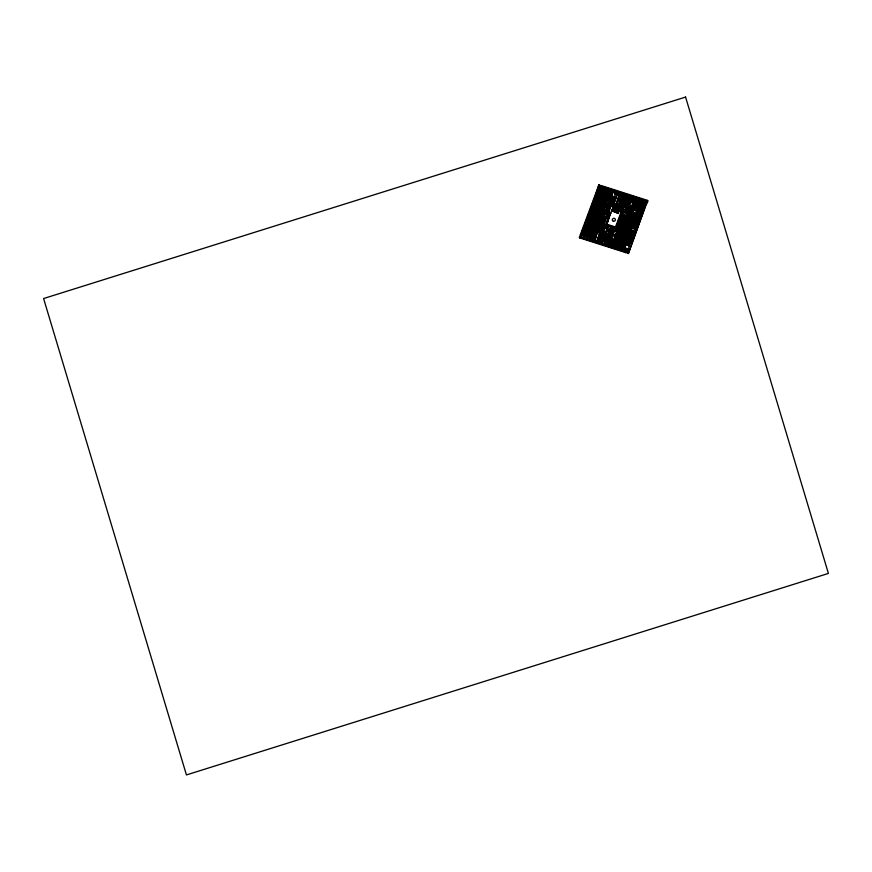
<?xml version="1.0" encoding="UTF-8"?>
<svg xmlns="http://www.w3.org/2000/svg" width="872" height="872" viewBox="0 0 872 872"><rect width="100%" height="100%" fill="white"/><g stroke="black" fill="none" stroke-linecap="round" stroke-linejoin="round"><path stroke-width="1.31" d="M603.479 239.364L603.806 240.062L625.191 246.918L624.864 246.22L603.479 239.364L602.018 243.266L625.823 250.896L625.747 252.651L579.717 237.914L579.389 237.217L579.793 236.149L591.565 240.509M594.573 238.536L595.478 234.546L583.074 230.579L581.798 234.012L590.704 236.857L590.671 238.503L580.36 234.612L598.911 184.831L600.317 185.878L585.374 225.99L589.341 227.265L591.587 221.237M579.717 237.914L579.793 236.149M580.687 235.309L584.022 226.371M584.97 223.821L589.254 212.332M590.202 209.781L594.486 198.293M595.434 195.742L598.911 184.831M584.698 226.24L589.952 228.519L584.698 226.24L583.433 229.63L596.786 233.914L595.129 239.931L593.843 238.928L595.478 234.546M585.374 225.99L600.001 185.18M583.074 230.579L582.125 234.71L591.02 237.555M585.025 226.938L583.75 230.328L589.832 232.279M583.891 233.097L593.014 236.606L584.218 233.794L584.251 232.148L594.006 235.276L592.524 240.825M585.439 228.955L585.788 228.006L590.246 229.434L594.235 218.73L590.736 217.608L588.371 225.532L587.085 224.529L591.826 211.809L592.786 212.114L591.423 217.357L595.87 218.785L591.532 230.437L597.909 232.475L597.56 233.424L585.439 228.955L597.56 233.424M592.295 210.544L594.704 211.318L593.014 215.864L597.549 217.902L593.342 216.561L595.031 212.005L592.295 210.544L600.59 188.287L610.237 191.371L610.215 193.017L601.2 189.54L610.215 193.017M601.168 186.75L612.7 191.033L601.495 187.447L601.56 185.681L647.591 200.429L647.525 202.184L633.094 196.974L647.525 202.184M584.218 233.794L584.251 232.148M585.766 229.652L585.788 228.006M587.412 225.227L588.36 222.676M590.257 217.597L591.674 213.782M592.622 211.242L594.464 206.293M595.391 203.819L600.59 188.287M601.495 187.447L601.56 185.681M591.423 217.357L592.786 212.114M601.527 190.238L593.941 210.599L601.2 189.54M588.371 225.532L590.736 217.608M589.341 227.265L591.717 219.341L592.677 219.646L589.952 228.519M602.301 195.383L596.819 210.108L595.859 209.792L601.375 193.431L613.19 197.225L613.169 198.86L601.985 194.685L613.169 198.86M631.361 200.288L632.124 196.669L613.299 190.641L611.817 196.178L601.767 192.374L602.116 191.426L611.25 194.936L604.961 192.93M597.2 206.184L601.244 195.339M602.094 193.072L602.116 191.426M589.636 227.821L592.677 219.646M596.023 210.675L594.649 215.918L596.023 210.675L593.614 209.901M596.819 210.108L601.985 194.685M603.588 196.527L596.699 216.572L603.588 196.527L602.628 196.222L595.413 215.569L594.322 215.221M591.456 227.756L593.233 222.992M595.74 216.267L598.443 209.008M599.794 205.378L602.628 196.222M591.532 230.437L595.554 218.087L591.096 216.659M596.372 215.875L598.868 217.27L594.17 229.87L592.884 228.856L597.222 217.215M613.005 202.064L606.236 199.895L606.563 200.593L613.321 202.751L613.485 200.756L605.397 198.173L599.337 216.005L598.377 215.689L604.787 196.909L613.834 199.808L615.033 196.614L616.319 197.628L613.91 196.854L614.269 195.906L616.668 196.68L613.321 205.661L623.338 208.877L623.033 209.705L611.065 205.868L610.738 205.171L623.033 209.705M593.211 229.554L594.072 227.232M595.38 223.733L596.677 220.235M598.377 215.689L599.718 212.081M601.517 207.253L604.667 198.816M590.671 238.503L590.704 236.857M594.17 229.87L598.541 216.572M599.337 216.005L605.397 198.173M591.238 239.811L592.698 235.909M595.184 229.554L600.1 231.135L596.59 242.122L600.427 231.832L595.184 229.554L599.871 216.997L601.157 218L596.829 229.619L600.83 217.302M605.332 217.161L601.931 226.295L607.13 228.551L602.258 226.982L605.659 217.858L603.882 216.703L599.958 227.243L603.925 228.519L603.86 230.284L598.802 228.66L603.13 217.052L600.394 215.58L606.236 199.895M591.924 239.538L592.655 237.587M595.511 230.252L599.871 216.997M600.721 216.278L606.563 200.593M594.006 235.276L592.197 240.127L596.263 241.424M609.888 192.32L610.237 191.371M606.847 201.149L601.996 215.733L606.847 201.149L608.296 201.606L604.165 214.261L605.255 214.599L609.375 201.955L612.645 203.002L612.351 205.356L610.204 204.081L612.035 204.658M598.802 228.66L602.803 216.354L600.394 215.58M610.923 194.249L612.384 190.336M595.129 239.931L596.786 233.914M597.233 232.726L597.582 231.789L591.205 229.739M604.165 214.261L605.506 210.675M606.836 207.089L608.176 203.503M611.25 194.936L611.773 193.519M611.817 196.178L613.299 190.641M605.255 214.599L609.375 201.955M603.882 216.703L600.274 227.941L599.958 227.243M611.065 205.868L607.533 215.34L606.694 215.068L610.204 204.081M612.842 198.162L613.19 197.225M616.449 203.416L619.251 195.917L614.793 194.489L614.825 192.843L629.649 197.595L629.617 199.241L619.883 195.524L629.617 199.241M606.694 215.068L610.531 204.778M601.07 231.44L606.105 233.652L601.07 231.44L597.233 241.729L601.059 242.961L602.868 238.121L617.747 242.885L623.644 227.069L629.061 228.802L626.39 237.544L625.104 236.541L627.687 229.609L624.199 228.486L620.264 239.048L629.17 241.904L629.137 243.539L619.905 239.996L629.137 243.539M606.171 217.433L603.402 226.426L606.171 217.433L608.176 218.676L605.702 225.314L606.487 225.565L610.76 212.528L609.986 212.278L608.503 217.815L604.165 216.43M607.533 215.34L610.738 205.171M614.793 194.489L614.825 192.843M597.56 242.427L601.386 232.137M602.683 235.069L600.252 241.577L599.293 241.261L601.745 233.118L611.893 236.367L611.861 238.012L602.356 234.372L611.861 238.012M614.564 199.448L615.033 196.614M603.86 230.284L603.925 228.519M605.702 225.314L607.86 217.978M600.677 237.544L601.745 233.118M613.321 205.661L615.992 196.93M608.503 217.815L609.986 212.278M600.252 241.577L602.356 234.372M606.487 225.565L610.76 212.528M611.468 210.643L611.752 209.869L618.433 212.005L618.466 213.477L611.468 210.643L618.466 213.477M615.839 227.701L621.758 211.809L612.7 208.909L612.678 207.383L624.537 211.776L614.291 208.495M611.795 211.34L611.752 209.869M612.7 208.909L612.678 207.383M621.572 222.284L630.434 225.118L621.246 221.586L614.498 241.239L603.261 237.042L603.62 236.105L613.692 239.32L614.967 235.898L607.969 233.652L608.318 232.704L615.316 234.95L616.777 231.047L609.768 228.802L610.084 227.974L617.409 230.917L610.084 227.974M598.094 230.023L605.68 232.453L606.803 227.854M612.373 208.212L621.442 211.122L615.512 227.003L608.024 224.595L607.119 227.025L603.075 225.728M625.998 207.874L615.981 204.669L618.924 195.219L614.466 193.791M601.833 242.449L602.868 238.111L625.213 245.272L625.191 246.918M603.588 237.74L603.62 236.105M607.435 227.723L608.024 224.595M605.778 232.955L606.661 230.59L613.583 233.402L606.661 230.59M608.514 225.619L616.341 228.715L616.014 228.017L608.514 225.619L607.065 229.521L613.659 231.636L613.583 233.402M618.248 199.906L629.889 204.222L629.573 203.525L618.248 199.906L616.973 203.329L626.87 206.501L625.071 212.877L622.216 211.373L625.071 212.877M620.21 196.222L618.935 199.655L619.883 195.524M603.806 240.062L602.345 243.964L602.018 243.266M606.105 233.652L606.988 231.287M608.841 226.317L607.381 230.219L613.975 232.334M617.3 204.026L618.575 200.593M634.042 212.561L632.037 219.515L634.042 212.561L635.328 213.564L632.647 220.769L629.192 219.068L633.127 208.506L638.304 210.163L632.156 226.655L636.135 227.93L645.542 202.685L646.621 203.034L628.396 253.501L627.317 253.153L628.287 250.547L605.026 243.103L605.059 241.457L628.309 248.912L629.584 245.479L620.341 242.514L620.69 241.566L629.944 244.531L635.732 228.987L631.764 227.712L627.927 239.582L631.764 227.712M626.903 212.321L629.115 206.359L619.502 202.685L619.861 201.737L632.102 206.25L628.527 205.105M633.41 197.672L631.611 202.522L621.049 198.544L621.398 197.595L631.001 201.269M605.026 243.103L605.059 241.457M616.003 234.666L617.093 231.745L610.095 229.5L610.4 228.671M619.829 203.383L619.861 201.737M621.376 199.241L621.398 197.595M618.15 212.779L618.433 212.005M611.544 237.315L611.893 236.367M613.256 232.704L613.659 231.636M622.706 209.008L623.022 208.179L612.994 204.975M616.014 228.017L622.216 211.373M616.341 228.715L622.543 212.06M617.082 230.219L623.109 214.043L624.276 215.013L622.706 219.232L623.949 214.316M624.21 211.079L625.671 207.176L615.654 203.972M629.301 198.544L629.649 197.595M617.409 230.917L622.968 215.984M624.537 211.776L625.627 208.844M614.498 241.239L621.246 221.586M630.434 225.118L630.805 224.137L621.932 221.292L622.009 219.526L632.483 222.883L631.197 226.339L622.161 223.45L615.621 241.01L617.027 242.045L622.848 224.867L630.794 227.407L626.957 239.266L623.382 237.533L625.9 230.775L624.843 230.437L622.292 238.83L629.976 241.293L633.672 231.385L632.385 230.382L629.039 239.342L627.6 238.884M624.744 212.179L626.87 206.501M621.932 221.292L622.009 219.526M630.205 206.708L639.111 209.563L629.878 206.01L625.758 218.621L624.679 218.283L628.799 205.661L619.502 202.685M629.573 203.525L629.922 202.577L618.608 198.958M630.674 200.571L632.124 196.669M616.417 240.443L622.019 225.401M624.679 218.283L625.562 215.896M629.889 204.222L629.922 202.577M631.611 202.522L633.094 196.974M617.027 242.045L622.848 224.867M625.758 218.621L629.878 206.01M630.718 209.672L626.674 220.507L626.347 219.809L630.838 207.776L631.797 208.081L627.644 220.812L630.957 221.88M631.775 205.552L633.323 201.421L640.68 203.775L640.658 205.421L633.933 202.675L640.658 205.421M641.705 206.947L642.98 203.514L634.173 200.691L634.206 199.056L644.299 202.882L635.503 226.469L634.217 225.456L641.029 207.198L634.881 205.225L635.23 204.277L641.705 206.947L635.514 204.964M618.978 241.152L623.644 227.069M634.173 200.691L634.206 199.056M625.54 245.969L619.044 243.888L619.905 239.996M627.644 220.812L631.797 208.081M634.293 206.958L632.745 205.868L633.933 202.675M619.044 243.888L620.232 240.694M620.581 239.745L624.199 228.486M633.061 206.566L634.26 203.372M629.584 245.479L629.911 246.177L620.657 243.212L620.69 241.566M622.706 237.729L624.755 232.235M629.508 219.766L633.127 208.506M633.737 209.76L630.827 219.134L633.737 209.76L636.985 210.806L632.854 221.891L627.317 220.126M636.364 221.281L641.356 207.896L635.197 205.923L635.23 204.277M623.709 238.23L625.9 230.775M625.431 237.239L627.578 231.462M630.107 224.42L630.478 223.439L621.616 220.594M626.39 237.544L629.061 228.802M632.647 220.769L635.001 212.866M626.957 239.266L631.121 228.104L623.175 225.565M631.949 225.892L632.81 223.581L622.336 220.224M634.097 220.126L635.939 215.199M624.864 246.22L625.213 245.272L618.717 243.19M638.784 208.866L639.143 207.918L632.745 205.868M640.331 204.724L640.68 203.775M638.304 210.163L632.483 227.352L632.156 226.655M639.111 209.563L639.143 207.918M641.378 206.25L642.653 202.816L633.846 199.993M629.791 238.917L632.385 230.382M634.543 226.153L635.448 223.723M625.747 252.651L625.823 250.896M628.821 242.852L629.17 241.904M629.976 241.293L633.345 230.688M635.503 226.469L643.972 202.184M627.317 253.153L627.96 249.85L604.699 242.405M631.154 242.841L633.388 236.857M634.718 233.271L635.732 228.987M636.451 228.617L641.16 216.005M642.566 212.212L645.542 202.685M628.396 253.501L646.621 203.034M647.198 201.487L647.591 200.429M599.238 185.529L600.317 185.878M603.162 186.793L647.918 201.127M613.626 191.328L632.451 197.366M602.127 189.366L608.155 191.306M615.152 193.54L629.976 198.293M634.533 199.753L644.299 202.882M645.869 203.383L646.948 203.721M622.881 198.663L629.835 200.898M634.871 202.511L641.007 204.473M601.767 192.374L611.501 195.492M621.049 198.544L631.284 201.824M605.964 195.502L613.517 197.922M625.213 201.661L630.249 203.274M602.944 196.919L603.914 197.225M606.411 198.02L612.874 200.091M620.188 202.435L623.763 203.579M635.579 207.373L639.47 208.615M605.724 198.86L613.812 201.454M623.48 206.01L627.186 207.198M632.124 208.779L630.838 207.776M633.454 209.204L638.631 210.861M609.702 202.653L612.972 203.699M634.064 210.457L637.312 211.493M634.369 213.259L635.328 213.564M613.19 210.926L618.76 212.703M624.276 215.013L623.109 214.043M630.5 218.436L631.71 218.818M610.302 212.975L611.087 213.226M624.352 217.586L625.431 217.935M629.192 219.068L632.32 220.071M595.532 209.106L596.492 209.411M622.379 218.534L626.347 219.809M623.698 219.559L625.682 220.191M603.838 213.564L604.928 213.902M606.367 214.37L607.217 214.643M601.68 215.035L608.176 217.117M634.217 225.456L635.187 225.772M593.113 212.812L591.826 211.809M598.05 215.003L599.01 215.308M604.209 217.4L605.659 217.858M606.498 218.131L608.176 218.676M628.941 226.219L622.161 223.45M600.187 217.695L601.157 218M632.091 228.41L636.059 229.685M623.971 227.766L629.388 229.5M632.712 231.08L633.672 231.385M591.063 218.305L594.562 219.428M624.516 229.183L628.014 230.306L627.687 229.609M609.593 225.695L614.597 227.298M605.386 224.616L606.16 224.867M626.227 231.472L624.843 230.437M598.475 227.963L603.533 229.587M625.104 236.541L626.063 236.846M587.085 224.529L588.044 224.834M585.047 225.292L589.025 226.567M596.503 228.922L605.353 231.756M623.382 237.533L626.641 238.579M609.811 233.772L613.31 234.895M592.884 228.856L593.843 229.173M621.965 238.143L629.649 240.596M586.115 228.704L589.45 229.772M602.072 233.816L610.945 236.661M592.252 233.053L595.903 234.219M605.201 237.195L611.49 239.211M621.017 242.263L623.284 242.994M603.261 237.042L614.182 240.541M615.621 241.01L616.7 241.348M583.401 231.276L595.794 235.244M584.567 232.846L594.333 235.974M606.912 240.007L615.61 242.787M606.672 242.569L623.469 247.953M580.36 234.612L590.344 237.805M593.843 238.928L594.802 239.233M598.966 240.574L599.925 240.879M581.199 237.195L590.268 240.094M603.598 244.367L612.362 247.179M619.883 249.577L626.14 251.583M579.389 237.217L625.42 251.954M626.99 252.455L628.069 252.804M642.653 202.816L642.98 203.514M641.029 207.198L641.356 207.896M633.323 201.421L633.65 202.119M634.881 205.225L635.197 205.923M628.799 205.661L629.115 206.359M618.924 195.219L619.251 195.917M630.478 223.439L630.805 224.137M623.022 208.179L623.338 208.877M621.442 211.122L621.758 211.809M604.787 196.909L605.114 197.606M627.96 249.85L628.287 250.547M601.375 193.431L601.691 194.129M616.777 231.047L617.093 231.745M620.341 242.514L620.657 243.212M614.967 235.898L615.294 236.595L607.969 233.652M609.768 228.802L610.095 229.5M602.803 216.354L603.13 217.052M608.318 232.704L608.645 233.402M601.931 226.295L602.258 226.982M594.704 211.318L595.031 212.005M595.554 218.087L595.87 218.785M593.014 215.864L593.342 216.561M600.1 231.135L600.427 231.832M591.717 219.341L592.044 220.038M597.582 231.789L597.909 232.475M685.577 97.075L43.6 298.54L186.434 774.925L828.4 573.427L685.577 97.075M613.321 221.226A1.559 1.482 -25 0 0 615.37 219.493A1.559 1.482 -25 0 0 612.863 218.687A1.559 1.482 -25 0 0 613.321 221.226"/></g></svg>
